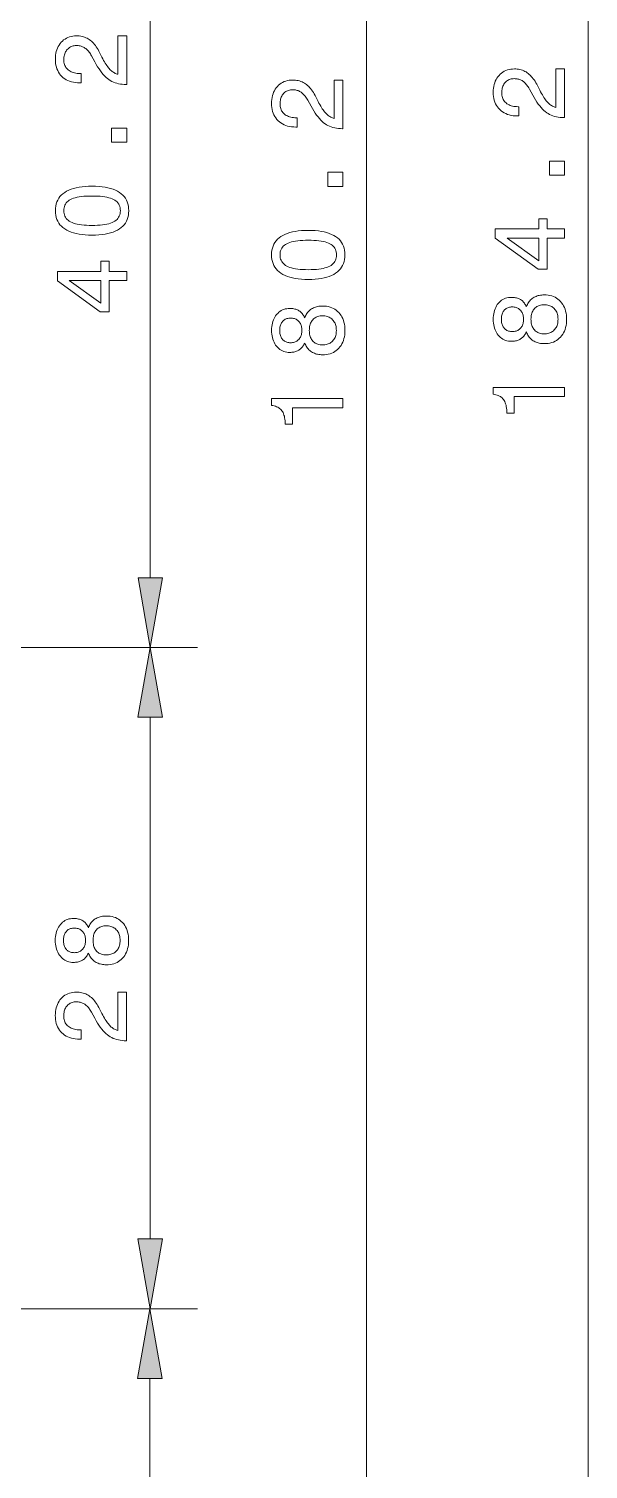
# Model space of a CAD drawing. Extents: x 0 to 297, y 0 to 547.
# Drawn here: x 196.5 to 220.2, y 185.9 to 246.9 of the extents above; entities that cross this region are included whole.
import ezdxf

# ---------------------------------------------------------------- set-up
doc = ezdxf.new("R2010")
doc.units = 0

msp = doc.modelspace()

# ---------------------------------------------------------------- linework, layer by layer
at = {"color": 7, "lineweight": 13}
for p, q in [((210.828, 152.612), (210.828, 326.904)), ((220.21, 148.612), (220.21, 326.904)), ((201.678, 223.612), (201.678, 257.904)), ((163.6, 220.658), (203.678, 220.658)), ((163.6, 220.658), (203.674, 220.658)), ((201.674, 195.612), (201.674, 217.704)), ((165, 192.658), (203.661, 192.658)), ((165, 192.658), (203.674, 192.658)), ((201.661, 160.612), (201.661, 189.704))]:
    msp.add_line(p, q, dxfattribs=at)
for points in [[(200.678, 244.5), (200.665, 244.5), (200.577, 244.502), (200.493, 244.509), (200.411, 244.519), (200.332, 244.533), (200.257, 244.552), (200.184, 244.575), (200.114, 244.602), (200.047, 244.633), (199.983, 244.668), (199.922, 244.707), (199.862, 244.752), (199.803, 244.803), (199.743, 244.861), (199.684, 244.926), (199.625, 244.997), (199.566, 245.075), (199.507, 245.159), (199.448, 245.251), (199.389, 245.349), (199.33, 245.453), (199.191, 245.708), (199.166, 245.753), (199.14, 245.795), (199.114, 245.835), (199.087, 245.872), (199.059, 245.907), (199.031, 245.939), (199.002, 245.969), (198.973, 245.996), (198.943, 246.021), (198.912, 246.044), (198.88, 246.064), (198.848, 246.081), (198.814, 246.097), (198.779, 246.111), (198.744, 246.123), (198.707, 246.132), (198.669, 246.139), (198.63, 246.145), (198.589, 246.148), (198.548, 246.149), (198.502, 246.147), (198.457, 246.142), (198.414, 246.134), (198.372, 246.123), (198.333, 246.108), (198.295, 246.09), (198.26, 246.069), (198.226, 246.044), (198.194, 246.017), (198.164, 245.986), (198.136, 245.952), (198.111, 245.916), (198.089, 245.878), (198.07, 245.837), (198.054, 245.795), (198.04, 245.75), (198.03, 245.703), (198.023, 245.653), (198.018, 245.602), (198.017, 245.548), (198.019, 245.495), (198.024, 245.444), (198.034, 245.395), (198.047, 245.349), (198.063, 245.305), (198.084, 245.263), (198.108, 245.224), (198.136, 245.187), (198.167, 245.152), (198.203, 245.119), (198.241, 245.089), (198.282, 245.063), (198.326, 245.039), (198.373, 245.019), (198.423, 245.001), (198.475, 244.987), (198.53, 244.976), (198.588, 244.968), (198.649, 244.964), (198.713, 244.962), (198.749, 244.962), (198.749, 244.57), (198.687, 244.57), (198.595, 244.573), (198.506, 244.581), (198.421, 244.594), (198.339, 244.613), (198.262, 244.637), (198.189, 244.667), (198.12, 244.702), (198.055, 244.743), (197.993, 244.788), (197.936, 244.84), (197.883, 244.896), (197.836, 244.955), (197.794, 245.019), (197.758, 245.086), (197.728, 245.158), (197.703, 245.233), (197.684, 245.312), (197.67, 245.394), (197.661, 245.481), (197.659, 245.571), (197.661, 245.658), (197.668, 245.742), (197.681, 245.822), (197.698, 245.898), (197.72, 245.972), (197.747, 246.041), (197.779, 246.108), (197.816, 246.171), (197.858, 246.231), (197.905, 246.287), (197.956, 246.339), (198.01, 246.385), (198.067, 246.426), (198.127, 246.462), (198.19, 246.492), (198.257, 246.516), (198.326, 246.535), (198.398, 246.549), (198.474, 246.557), (198.552, 246.56), (198.614, 246.558), (198.673, 246.554), (198.732, 246.546), (198.788, 246.534), (198.843, 246.52), (198.897, 246.502), (198.949, 246.482), (198.999, 246.458), (199.048, 246.43), (199.095, 246.4), (199.141, 246.366), (199.186, 246.329), (199.23, 246.289), (199.272, 246.245), (199.313, 246.197), (199.353, 246.147), (199.391, 246.093), (199.428, 246.036), (199.464, 245.975), (199.499, 245.911), (199.628, 245.658), (199.665, 245.588), (199.701, 245.522), (199.737, 245.46), (199.772, 245.402), (199.806, 245.348), (199.84, 245.298), (199.873, 245.253), (199.905, 245.211), (199.936, 245.174), (199.967, 245.14), (199.998, 245.11), (200.029, 245.082), (200.061, 245.056), (200.094, 245.032), (200.128, 245.01), (200.162, 244.99), (200.197, 244.972), (200.233, 244.957), (200.269, 244.944), (200.307, 244.933), (200.307, 246.56), (200.678, 246.56)], [(209.828, 242.629), (209.815, 242.629), (209.728, 242.631), (209.643, 242.637), (209.562, 242.647), (209.483, 242.662), (209.407, 242.68), (209.334, 242.703), (209.264, 242.73), (209.198, 242.761), (209.133, 242.796), (209.072, 242.835), (209.013, 242.88), (208.953, 242.931), (208.894, 242.989), (208.835, 243.054), (208.775, 243.125), (208.716, 243.203), (208.657, 243.288), (208.598, 243.379), (208.54, 243.477), (208.481, 243.582), (208.342, 243.837), (208.317, 243.881), (208.291, 243.924), (208.264, 243.963), (208.237, 244.001), (208.21, 244.035), (208.182, 244.068), (208.153, 244.097), (208.123, 244.125), (208.093, 244.15), (208.062, 244.172), (208.031, 244.192), (207.998, 244.21), (207.965, 244.226), (207.93, 244.239), (207.894, 244.251), (207.857, 244.26), (207.819, 244.268), (207.78, 244.273), (207.74, 244.276), (207.699, 244.277), (207.652, 244.276), (207.607, 244.271), (207.564, 244.263), (207.523, 244.251), (207.484, 244.236), (207.446, 244.218), (207.41, 244.197), (207.376, 244.173), (207.344, 244.145), (207.314, 244.114), (207.286, 244.08), (207.261, 244.044), (207.239, 244.006), (207.22, 243.965), (207.204, 243.923), (207.191, 243.878), (207.181, 243.831), (207.173, 243.782), (207.169, 243.73), (207.168, 243.676), (207.169, 243.623), (207.175, 243.572), (207.184, 243.524), (207.197, 243.477), (207.214, 243.433), (207.234, 243.391), (207.258, 243.352), (207.286, 243.315), (207.318, 243.28), (207.353, 243.247), (207.392, 243.218), (207.433, 243.191), (207.477, 243.167), (207.524, 243.147), (207.573, 243.13), (207.626, 243.115), (207.681, 243.104), (207.739, 243.097), (207.8, 243.092), (207.863, 243.09), (207.899, 243.09), (207.899, 242.698), (207.838, 242.698), (207.745, 242.701), (207.656, 242.709), (207.571, 242.722), (207.49, 242.741), (207.413, 242.766), (207.34, 242.795), (207.27, 242.83), (207.205, 242.871), (207.144, 242.917), (207.086, 242.968), (207.034, 243.024), (206.987, 243.084), (206.945, 243.147), (206.909, 243.215), (206.878, 243.286), (206.854, 243.361), (206.834, 243.44), (206.82, 243.523), (206.812, 243.609), (206.809, 243.7), (206.812, 243.786), (206.819, 243.87), (206.831, 243.95), (206.849, 244.027), (206.871, 244.1), (206.898, 244.17), (206.93, 244.236), (206.967, 244.299), (207.009, 244.359), (207.056, 244.415), (207.107, 244.467), (207.161, 244.514), (207.218, 244.555), (207.278, 244.59), (207.341, 244.62), (207.407, 244.645), (207.477, 244.664), (207.549, 244.677), (207.624, 244.686), (207.703, 244.688), (207.764, 244.687), (207.824, 244.682), (207.882, 244.674), (207.939, 244.663), (207.994, 244.648), (208.047, 244.631), (208.099, 244.61), (208.15, 244.586), (208.199, 244.559), (208.246, 244.528), (208.292, 244.494), (208.337, 244.457), (208.38, 244.417), (208.422, 244.373), (208.463, 244.326), (208.503, 244.275), (208.542, 244.221), (208.579, 244.164), (208.615, 244.103), (208.65, 244.039), (208.778, 243.786), (208.815, 243.716), (208.852, 243.65), (208.888, 243.588), (208.923, 243.53), (208.957, 243.476), (208.99, 243.427), (209.023, 243.381), (209.056, 243.339), (209.087, 243.302), (209.118, 243.268), (209.148, 243.238), (209.18, 243.21), (209.212, 243.184), (209.245, 243.16), (209.278, 243.138), (209.313, 243.118), (209.348, 243.101), (209.383, 243.085), (209.42, 243.072), (209.457, 243.061), (209.457, 244.688), (209.828, 244.688)], [(219.21, 243.099), (219.197, 243.099), (219.11, 243.101), (219.025, 243.107), (218.944, 243.117), (218.865, 243.132), (218.789, 243.15), (218.716, 243.173), (218.646, 243.2), (218.579, 243.231), (218.515, 243.266), (218.454, 243.305), (218.395, 243.35), (218.335, 243.401), (218.276, 243.459), (218.217, 243.524), (218.157, 243.595), (218.098, 243.673), (218.039, 243.758), (217.98, 243.849), (217.922, 243.947), (217.863, 244.052), (217.724, 244.307), (217.699, 244.352), (217.673, 244.394), (217.646, 244.433), (217.619, 244.471), (217.592, 244.505), (217.564, 244.538), (217.535, 244.568), (217.505, 244.595), (217.475, 244.62), (217.444, 244.642), (217.413, 244.662), (217.38, 244.68), (217.347, 244.696), (217.312, 244.709), (217.276, 244.721), (217.239, 244.731), (217.201, 244.738), (217.162, 244.743), (217.122, 244.746), (217.081, 244.747), (217.034, 244.746), (216.989, 244.741), (216.946, 244.733), (216.905, 244.721), (216.866, 244.707), (216.828, 244.689), (216.792, 244.667), (216.758, 244.643), (216.726, 244.615), (216.696, 244.584), (216.668, 244.55), (216.643, 244.514), (216.621, 244.476), (216.602, 244.436), (216.586, 244.393), (216.573, 244.348), (216.563, 244.301), (216.555, 244.252), (216.551, 244.2), (216.55, 244.147), (216.551, 244.093), (216.557, 244.042), (216.566, 243.994), (216.579, 243.947), (216.596, 243.903), (216.616, 243.862), (216.64, 243.822), (216.668, 243.785), (216.7, 243.75), (216.735, 243.718), (216.774, 243.688), (216.815, 243.661), (216.859, 243.637), (216.906, 243.617), (216.955, 243.6), (217.008, 243.586), (217.063, 243.575), (217.121, 243.567), (217.182, 243.562), (217.245, 243.56), (217.281, 243.56), (217.281, 243.168), (217.22, 243.168), (217.127, 243.171), (217.038, 243.179), (216.953, 243.193), (216.872, 243.212), (216.795, 243.236), (216.722, 243.266), (216.652, 243.301), (216.587, 243.341), (216.526, 243.387), (216.468, 243.438), (216.416, 243.494), (216.369, 243.554), (216.327, 243.617), (216.291, 243.685), (216.26, 243.756), (216.236, 243.831), (216.216, 243.91), (216.202, 243.993), (216.194, 244.079), (216.191, 244.17), (216.194, 244.257), (216.201, 244.34), (216.213, 244.42), (216.231, 244.497), (216.253, 244.57), (216.28, 244.64), (216.312, 244.706), (216.349, 244.77), (216.391, 244.829), (216.438, 244.885), (216.489, 244.937), (216.543, 244.984), (216.6, 245.025), (216.66, 245.06), (216.723, 245.09), (216.789, 245.115), (216.859, 245.134), (216.931, 245.148), (217.006, 245.156), (217.085, 245.159), (217.146, 245.157), (217.206, 245.152), (217.264, 245.144), (217.321, 245.133), (217.376, 245.118), (217.429, 245.101), (217.481, 245.08), (217.532, 245.056), (217.581, 245.029), (217.628, 244.998), (217.674, 244.965), (217.719, 244.927), (217.762, 244.887), (217.804, 244.843), (217.845, 244.796), (217.885, 244.745), (217.924, 244.691), (217.961, 244.634), (217.997, 244.573), (218.032, 244.509), (218.16, 244.256), (218.197, 244.186), (218.234, 244.12), (218.27, 244.058), (218.305, 244), (218.339, 243.947), (218.372, 243.897), (218.405, 243.851), (218.438, 243.81), (218.469, 243.772), (218.5, 243.739), (218.53, 243.708), (218.562, 243.68), (218.594, 243.654), (218.627, 243.63), (218.66, 243.608), (218.695, 243.588), (218.73, 243.571), (218.765, 243.555), (218.802, 243.542), (218.839, 243.531), (218.839, 245.159), (219.21, 245.159)], [(200.678, 242.057), (200.035, 242.057), (200.035, 242.654), (200.678, 242.654)], [(219.21, 240.655), (218.567, 240.655), (218.567, 241.252), (219.21, 241.252)], [(209.828, 240.185), (209.185, 240.185), (209.185, 240.782), (209.828, 240.782)], [(199.214, 238.117), (199.066, 238.119), (198.925, 238.127), (198.791, 238.141), (198.664, 238.159), (198.544, 238.183), (198.432, 238.212), (198.327, 238.247), (198.229, 238.287), (198.139, 238.332), (198.056, 238.382), (197.98, 238.438), (197.913, 238.498), (197.853, 238.563), (197.802, 238.634), (197.758, 238.709), (197.722, 238.788), (197.694, 238.873), (197.674, 238.962), (197.663, 239.057), (197.659, 239.156), (197.663, 239.256), (197.674, 239.351), (197.694, 239.441), (197.722, 239.526), (197.757, 239.606), (197.801, 239.681), (197.852, 239.751), (197.911, 239.816), (197.978, 239.876), (198.053, 239.931), (198.135, 239.981), (198.225, 240.025), (198.323, 240.065), (198.428, 240.099), (198.54, 240.128), (198.66, 240.151), (198.788, 240.17), (198.922, 240.183), (199.065, 240.191), (199.214, 240.193), (199.364, 240.191), (199.506, 240.183), (199.64, 240.17), (199.767, 240.151), (199.886, 240.128), (199.998, 240.099), (200.103, 240.065), (200.2, 240.025), (200.29, 239.981), (200.372, 239.931), (200.446, 239.876), (200.513, 239.816), (200.572, 239.751), (200.623, 239.681), (200.666, 239.606), (200.701, 239.526), (200.729, 239.441), (200.748, 239.351), (200.76, 239.256), (200.764, 239.156), (200.76, 239.057), (200.748, 238.962), (200.729, 238.873), (200.701, 238.788), (200.665, 238.709), (200.622, 238.634), (200.571, 238.563), (200.512, 238.498), (200.445, 238.438), (200.37, 238.382), (200.287, 238.332), (200.197, 238.287), (200.1, 238.247), (199.996, 238.212), (199.884, 238.183), (199.765, 238.159), (199.638, 238.141), (199.504, 238.127), (199.363, 238.119)], [(199.214, 238.53), (199.335, 238.531), (199.449, 238.536), (199.556, 238.543), (199.657, 238.554), (199.751, 238.568), (199.839, 238.584), (199.919, 238.604), (199.994, 238.627), (200.061, 238.653), (200.122, 238.682), (200.177, 238.714), (200.226, 238.749), (200.269, 238.788), (200.306, 238.83), (200.338, 238.876), (200.364, 238.925), (200.384, 238.978), (200.398, 239.034), (200.407, 239.093), (200.41, 239.156), (200.407, 239.219), (200.398, 239.279), (200.384, 239.335), (200.364, 239.388), (200.339, 239.437), (200.307, 239.482), (200.27, 239.524), (200.228, 239.563), (200.179, 239.598), (200.125, 239.629), (200.065, 239.658), (199.998, 239.683), (199.924, 239.705), (199.843, 239.724), (199.755, 239.741), (199.661, 239.754), (199.559, 239.765), (199.451, 239.772), (199.336, 239.776), (199.214, 239.778), (199.092, 239.776), (198.977, 239.772), (198.868, 239.765), (198.767, 239.754), (198.672, 239.741), (198.584, 239.724), (198.503, 239.705), (198.429, 239.683), (198.362, 239.658), (198.302, 239.629), (198.248, 239.598), (198.199, 239.563), (198.156, 239.524), (198.119, 239.482), (198.088, 239.437), (198.063, 239.388), (198.043, 239.335), (198.028, 239.279), (198.02, 239.219), (198.017, 239.156), (198.02, 239.093), (198.029, 239.034), (198.043, 238.978), (198.063, 238.925), (198.089, 238.876), (198.121, 238.83), (198.158, 238.788), (198.201, 238.749), (198.25, 238.714), (198.305, 238.682), (198.366, 238.653), (198.433, 238.627), (198.508, 238.604), (198.588, 238.584), (198.676, 238.568), (198.77, 238.554), (198.871, 238.543), (198.979, 238.536), (199.093, 238.531)], [(219.21, 237.993), (218.468, 237.993), (218.468, 236.675), (218.089, 236.675), (216.278, 237.988), (216.278, 238.381), (218.122, 238.381), (218.122, 238.809), (218.468, 238.809), (218.468, 238.381), (219.21, 238.381)], [(208.365, 236.245), (208.216, 236.248), (208.075, 236.256), (207.941, 236.269), (207.814, 236.287), (207.695, 236.311), (207.583, 236.341), (207.478, 236.375), (207.38, 236.415), (207.29, 236.46), (207.207, 236.511), (207.131, 236.566), (207.063, 236.627), (207.004, 236.692), (206.952, 236.762), (206.909, 236.837), (206.873, 236.917), (206.845, 237.001), (206.825, 237.091), (206.813, 237.185), (206.809, 237.284), (206.813, 237.384), (206.825, 237.479), (206.845, 237.569), (206.872, 237.654), (206.908, 237.734), (206.951, 237.809), (207.002, 237.879), (207.061, 237.944), (207.128, 238.004), (207.203, 238.059), (207.286, 238.109), (207.376, 238.154), (207.474, 238.193), (207.578, 238.227), (207.691, 238.256), (207.811, 238.28), (207.938, 238.298), (208.073, 238.311), (208.215, 238.319), (208.365, 238.322), (208.514, 238.319), (208.656, 238.311), (208.791, 238.298), (208.918, 238.28), (209.037, 238.256), (209.149, 238.227), (209.254, 238.193), (209.351, 238.154), (209.44, 238.109), (209.522, 238.059), (209.597, 238.004), (209.664, 237.944), (209.722, 237.879), (209.773, 237.809), (209.817, 237.734), (209.852, 237.654), (209.879, 237.569), (209.899, 237.479), (209.911, 237.384), (209.915, 237.284), (209.911, 237.185), (209.899, 237.091), (209.879, 237.001), (209.851, 236.917), (209.816, 236.837), (209.773, 236.762), (209.721, 236.692), (209.662, 236.627), (209.595, 236.566), (209.52, 236.511), (209.438, 236.46), (209.348, 236.415), (209.251, 236.375), (209.146, 236.341), (209.034, 236.311), (208.915, 236.287), (208.789, 236.269), (208.655, 236.256), (208.514, 236.248)], [(208.365, 236.658), (208.486, 236.66), (208.6, 236.664), (208.707, 236.672), (208.808, 236.682), (208.902, 236.696), (208.989, 236.713), (209.07, 236.733), (209.144, 236.755), (209.212, 236.781), (209.273, 236.81), (209.327, 236.842), (209.376, 236.877), (209.419, 236.916), (209.457, 236.959), (209.488, 237.004), (209.514, 237.054), (209.534, 237.106), (209.549, 237.162), (209.557, 237.221), (209.56, 237.284), (209.558, 237.347), (209.549, 237.407), (209.535, 237.463), (209.515, 237.516), (209.489, 237.565), (209.458, 237.611), (209.421, 237.653), (209.378, 237.691), (209.33, 237.726), (209.276, 237.758), (209.215, 237.786), (209.148, 237.811), (209.074, 237.833), (208.993, 237.853), (208.906, 237.869), (208.811, 237.882), (208.71, 237.893), (208.602, 237.9), (208.487, 237.905), (208.365, 237.906), (208.243, 237.905), (208.127, 237.9), (208.019, 237.893), (207.917, 237.882), (207.823, 237.869), (207.735, 237.853), (207.654, 237.833), (207.58, 237.811), (207.513, 237.786), (207.452, 237.758), (207.398, 237.726), (207.35, 237.691), (207.307, 237.653), (207.27, 237.611), (207.239, 237.565), (207.213, 237.516), (207.193, 237.463), (207.179, 237.407), (207.17, 237.347), (207.168, 237.284), (207.17, 237.221), (207.179, 237.162), (207.193, 237.106), (207.214, 237.054), (207.239, 237.004), (207.271, 236.959), (207.309, 236.916), (207.352, 236.877), (207.401, 236.842), (207.455, 236.81), (207.516, 236.781), (207.584, 236.755), (207.658, 236.733), (207.739, 236.713), (207.827, 236.696), (207.921, 236.682), (208.022, 236.672), (208.13, 236.664), (208.244, 236.66)], [(218.122, 237.038), (218.122, 237.993), (216.779, 237.993)], [(200.678, 236.196), (199.935, 236.196), (199.935, 234.878), (199.556, 234.878), (197.745, 236.192), (197.745, 236.584), (199.59, 236.584), (199.59, 237.012), (199.935, 237.012), (199.935, 236.584), (200.678, 236.584)], [(199.59, 235.241), (199.59, 236.196), (198.247, 236.196)], [(217.595, 234.021), (217.576, 233.982), (217.556, 233.945), (217.535, 233.911), (217.512, 233.878), (217.488, 233.847), (217.463, 233.819), (217.436, 233.792), (217.408, 233.767), (217.379, 233.744), (217.349, 233.724), (217.317, 233.705), (217.283, 233.688), (217.249, 233.673), (217.212, 233.66), (217.175, 233.649), (217.136, 233.64), (217.095, 233.633), (217.053, 233.628), (217.01, 233.625), (216.965, 233.624), (216.897, 233.627), (216.833, 233.635), (216.77, 233.648), (216.711, 233.666), (216.653, 233.689), (216.599, 233.717), (216.547, 233.751), (216.497, 233.79), (216.45, 233.834), (216.406, 233.883), (216.365, 233.936), (216.329, 233.992), (216.297, 234.052), (216.269, 234.114), (216.245, 234.18), (216.226, 234.249), (216.21, 234.321), (216.2, 234.396), (216.193, 234.475), (216.191, 234.556), (216.193, 234.638), (216.2, 234.717), (216.21, 234.792), (216.226, 234.864), (216.245, 234.933), (216.269, 234.999), (216.297, 235.062), (216.329, 235.121), (216.365, 235.177), (216.406, 235.23), (216.45, 235.279), (216.497, 235.322), (216.547, 235.36), (216.599, 235.394), (216.653, 235.422), (216.711, 235.445), (216.77, 235.463), (216.833, 235.476), (216.897, 235.483), (216.965, 235.486), (217.01, 235.485), (217.054, 235.482), (217.096, 235.477), (217.137, 235.47), (217.176, 235.462), (217.214, 235.451), (217.25, 235.438), (217.285, 235.424), (217.319, 235.407), (217.351, 235.389), (217.381, 235.369), (217.41, 235.346), (217.438, 235.322), (217.465, 235.295), (217.49, 235.266), (217.514, 235.235), (217.536, 235.203), (217.557, 235.168), (217.577, 235.131), (217.595, 235.092), (217.615, 235.14), (217.636, 235.186), (217.66, 235.229), (217.685, 235.27), (217.713, 235.308), (217.742, 235.344), (217.774, 235.378), (217.807, 235.409), (217.842, 235.438), (217.88, 235.464), (217.919, 235.488), (217.96, 235.509), (218.003, 235.528), (218.047, 235.544), (218.093, 235.558), (218.141, 235.569), (218.191, 235.578), (218.242, 235.584), (218.295, 235.588), (218.35, 235.589), (218.435, 235.587), (218.516, 235.578), (218.594, 235.564), (218.668, 235.545), (218.738, 235.519), (218.806, 235.489), (218.869, 235.452), (218.929, 235.411), (218.986, 235.363), (219.039, 235.31), (219.088, 235.252), (219.132, 235.19), (219.171, 235.125), (219.204, 235.055), (219.232, 234.982), (219.255, 234.905), (219.273, 234.823), (219.286, 234.738), (219.294, 234.649), (219.297, 234.556), (219.294, 234.463), (219.286, 234.374), (219.273, 234.289), (219.255, 234.208), (219.232, 234.131), (219.204, 234.058), (219.171, 233.988), (219.132, 233.923), (219.088, 233.861), (219.039, 233.804), (218.986, 233.751), (218.929, 233.703), (218.869, 233.662), (218.806, 233.626), (218.738, 233.595), (218.668, 233.57), (218.594, 233.55), (218.516, 233.536), (218.435, 233.528), (218.35, 233.525), (218.295, 233.527), (218.242, 233.53), (218.191, 233.537), (218.141, 233.545), (218.093, 233.557), (218.047, 233.57), (218.003, 233.587), (217.96, 233.606), (217.919, 233.627), (217.88, 233.651), (217.842, 233.677), (217.807, 233.706), (217.774, 233.737), (217.742, 233.77), (217.713, 233.806), (217.685, 233.844), (217.66, 233.885), (217.636, 233.928), (217.615, 233.973)], [(208.213, 233.551), (208.194, 233.512), (208.174, 233.475), (208.153, 233.441), (208.13, 233.408), (208.106, 233.377), (208.081, 233.348), (208.054, 233.322), (208.026, 233.297), (207.997, 233.274), (207.967, 233.253), (207.935, 233.235), (207.901, 233.218), (207.867, 233.203), (207.83, 233.19), (207.793, 233.179), (207.754, 233.17), (207.713, 233.163), (207.671, 233.158), (207.628, 233.155), (207.583, 233.154), (207.515, 233.157), (207.451, 233.165), (207.388, 233.178), (207.329, 233.196), (207.271, 233.219), (207.217, 233.247), (207.165, 233.281), (207.115, 233.32), (207.068, 233.363), (207.024, 233.413), (206.983, 233.466), (206.947, 233.522), (206.915, 233.582), (206.887, 233.644), (206.863, 233.71), (206.844, 233.779), (206.829, 233.851), (206.818, 233.926), (206.811, 234.005), (206.809, 234.086), (206.811, 234.168), (206.818, 234.247), (206.829, 234.322), (206.844, 234.394), (206.863, 234.463), (206.887, 234.529), (206.915, 234.591), (206.947, 234.651), (206.983, 234.707), (207.024, 234.76), (207.068, 234.808), (207.115, 234.852), (207.165, 234.89), (207.217, 234.924), (207.271, 234.952), (207.329, 234.975), (207.388, 234.993), (207.451, 235.006), (207.515, 235.013), (207.583, 235.016), (207.628, 235.015), (207.672, 235.012), (207.714, 235.007), (207.755, 235), (207.794, 234.992), (207.832, 234.981), (207.868, 234.968), (207.903, 234.954), (207.937, 234.937), (207.969, 234.919), (207.999, 234.898), (208.028, 234.876), (208.056, 234.851), (208.083, 234.825), (208.108, 234.796), (208.132, 234.765), (208.154, 234.732), (208.175, 234.698), (208.195, 234.661), (208.213, 234.622), (208.233, 234.67), (208.254, 234.715), (208.278, 234.759), (208.303, 234.8), (208.331, 234.838), (208.36, 234.874), (208.392, 234.908), (208.425, 234.939), (208.46, 234.967), (208.498, 234.994), (208.537, 235.018), (208.578, 235.039), (208.621, 235.058), (208.665, 235.074), (208.711, 235.088), (208.759, 235.099), (208.809, 235.108), (208.86, 235.114), (208.913, 235.118), (208.968, 235.119), (209.053, 235.116), (209.134, 235.108), (209.212, 235.094), (209.286, 235.074), (209.356, 235.049), (209.424, 235.019), (209.487, 234.982), (209.547, 234.94), (209.604, 234.893), (209.657, 234.84), (209.706, 234.782), (209.75, 234.72), (209.789, 234.655), (209.822, 234.585), (209.85, 234.512), (209.873, 234.434), (209.891, 234.353), (209.904, 234.268), (209.912, 234.179), (209.915, 234.086), (209.912, 233.993), (209.904, 233.904), (209.891, 233.819), (209.873, 233.738), (209.85, 233.661), (209.822, 233.587), (209.789, 233.518), (209.75, 233.453), (209.706, 233.391), (209.657, 233.333), (209.604, 233.281), (209.547, 233.233), (209.487, 233.192), (209.424, 233.155), (209.356, 233.125), (209.286, 233.1), (209.212, 233.08), (209.134, 233.066), (209.053, 233.058), (208.968, 233.055), (208.913, 233.056), (208.86, 233.06), (208.809, 233.066), (208.759, 233.075), (208.711, 233.087), (208.665, 233.1), (208.621, 233.117), (208.578, 233.135), (208.537, 233.157), (208.498, 233.181), (208.46, 233.207), (208.425, 233.236), (208.392, 233.267), (208.36, 233.3), (208.331, 233.336), (208.303, 233.374), (208.278, 233.415), (208.254, 233.458), (208.233, 233.503)], [(216.999, 234.036), (217.041, 234.037), (217.081, 234.041), (217.12, 234.048), (217.157, 234.058), (217.193, 234.071), (217.226, 234.087), (217.258, 234.105), (217.289, 234.127), (217.317, 234.151), (217.344, 234.178), (217.369, 234.207), (217.391, 234.239), (217.411, 234.272), (217.428, 234.307), (217.442, 234.344), (217.454, 234.382), (217.463, 234.423), (217.47, 234.466), (217.474, 234.51), (217.475, 234.556), (217.474, 234.603), (217.47, 234.648), (217.463, 234.691), (217.454, 234.732), (217.442, 234.771), (217.428, 234.808), (217.411, 234.843), (217.391, 234.876), (217.369, 234.907), (217.344, 234.937), (217.317, 234.964), (217.289, 234.988), (217.258, 235.009), (217.226, 235.028), (217.193, 235.044), (217.157, 235.056), (217.12, 235.066), (217.081, 235.073), (217.041, 235.078), (216.999, 235.079), (216.956, 235.078), (216.916, 235.074), (216.878, 235.067), (216.841, 235.057), (216.806, 235.044), (216.774, 235.029), (216.742, 235.011), (216.713, 234.99), (216.686, 234.966), (216.66, 234.94), (216.637, 234.911), (216.616, 234.88), (216.597, 234.847), (216.581, 234.812), (216.568, 234.774), (216.557, 234.735), (216.548, 234.694), (216.542, 234.65), (216.538, 234.604), (216.537, 234.556), (216.538, 234.509), (216.542, 234.463), (216.548, 234.42), (216.557, 234.379), (216.568, 234.34), (216.581, 234.303), (216.597, 234.267), (216.616, 234.234), (216.637, 234.204), (216.66, 234.175), (216.686, 234.148), (216.713, 234.125), (216.742, 234.104), (216.774, 234.086), (216.806, 234.07), (216.841, 234.058), (216.878, 234.048), (216.916, 234.041), (216.956, 234.037)], [(218.342, 233.941), (218.395, 233.942), (218.447, 233.947), (218.496, 233.956), (218.542, 233.967), (218.587, 233.982), (218.629, 234), (218.669, 234.022), (218.707, 234.047), (218.742, 234.075), (218.775, 234.106), (218.805, 234.14), (218.832, 234.177), (218.856, 234.216), (218.877, 234.258), (218.894, 234.301), (218.908, 234.348), (218.92, 234.396), (218.928, 234.447), (218.932, 234.501), (218.934, 234.556), (218.932, 234.612), (218.928, 234.666), (218.92, 234.717), (218.908, 234.766), (218.894, 234.813), (218.877, 234.857), (218.856, 234.898), (218.832, 234.937), (218.805, 234.974), (218.775, 235.008), (218.742, 235.04), (218.707, 235.068), (218.669, 235.093), (218.629, 235.114), (218.587, 235.133), (218.542, 235.147), (218.496, 235.159), (218.447, 235.167), (218.395, 235.172), (218.342, 235.174), (218.292, 235.172), (218.244, 235.167), (218.198, 235.159), (218.154, 235.148), (218.113, 235.133), (218.074, 235.115), (218.037, 235.093), (218.002, 235.069), (217.969, 235.041), (217.938, 235.01), (217.91, 234.975), (217.884, 234.939), (217.862, 234.9), (217.843, 234.858), (217.826, 234.814), (217.813, 234.767), (217.803, 234.718), (217.795, 234.667), (217.791, 234.613), (217.789, 234.556), (217.791, 234.5), (217.795, 234.446), (217.803, 234.395), (217.813, 234.346), (217.826, 234.3), (217.843, 234.256), (217.862, 234.215), (217.884, 234.176), (217.91, 234.139), (217.938, 234.105), (217.969, 234.074), (218.002, 234.046), (218.037, 234.021), (218.074, 234), (218.113, 233.982), (218.154, 233.967), (218.198, 233.955), (218.244, 233.947), (218.292, 233.942)], [(207.617, 233.565), (207.659, 233.567), (207.699, 233.571), (207.738, 233.578), (207.775, 233.588), (207.811, 233.601), (207.844, 233.617), (207.876, 233.635), (207.907, 233.656), (207.935, 233.681), (207.962, 233.708), (207.987, 233.737), (208.009, 233.768), (208.029, 233.802), (208.046, 233.837), (208.06, 233.873), (208.072, 233.912), (208.081, 233.953), (208.088, 233.995), (208.092, 234.04), (208.093, 234.086), (208.092, 234.133), (208.088, 234.178), (208.081, 234.22), (208.072, 234.261), (208.06, 234.3), (208.046, 234.337), (208.029, 234.373), (208.009, 234.406), (207.987, 234.437), (207.962, 234.467), (207.935, 234.494), (207.907, 234.518), (207.876, 234.539), (207.844, 234.558), (207.811, 234.573), (207.775, 234.586), (207.738, 234.596), (207.699, 234.603), (207.659, 234.608), (207.617, 234.609), (207.575, 234.608), (207.534, 234.603), (207.496, 234.596), (207.459, 234.587), (207.424, 234.574), (207.392, 234.559), (207.36, 234.541), (207.331, 234.52), (207.304, 234.496), (207.278, 234.47), (207.255, 234.441), (207.234, 234.41), (207.215, 234.377), (207.199, 234.342), (207.186, 234.304), (207.175, 234.265), (207.166, 234.223), (207.16, 234.18), (207.156, 234.134), (207.155, 234.086), (207.156, 234.039), (207.16, 233.993), (207.166, 233.95), (207.175, 233.909), (207.186, 233.87), (207.199, 233.832), (207.215, 233.797), (207.234, 233.764), (207.255, 233.733), (207.278, 233.705), (207.304, 233.678), (207.331, 233.654), (207.36, 233.634), (207.392, 233.615), (207.424, 233.6), (207.459, 233.588), (207.496, 233.578), (207.534, 233.571), (207.575, 233.567)], [(208.96, 233.471), (209.013, 233.472), (209.065, 233.477), (209.114, 233.485), (209.16, 233.497), (209.205, 233.512), (209.247, 233.53), (209.287, 233.552), (209.325, 233.576), (209.36, 233.605), (209.393, 233.636), (209.423, 233.67), (209.45, 233.707), (209.474, 233.746), (209.495, 233.787), (209.512, 233.831), (209.526, 233.877), (209.538, 233.926), (209.546, 233.977), (209.55, 234.03), (209.552, 234.086), (209.55, 234.142), (209.546, 234.196), (209.538, 234.247), (209.526, 234.296), (209.512, 234.343), (209.495, 234.387), (209.474, 234.428), (209.45, 234.467), (209.423, 234.504), (209.393, 234.538), (209.36, 234.57), (209.325, 234.598), (209.287, 234.623), (209.247, 234.644), (209.205, 234.662), (209.16, 234.677), (209.114, 234.689), (209.065, 234.697), (209.013, 234.702), (208.96, 234.704), (208.91, 234.702), (208.862, 234.697), (208.816, 234.689), (208.772, 234.678), (208.731, 234.663), (208.692, 234.645), (208.655, 234.623), (208.62, 234.599), (208.587, 234.571), (208.556, 234.539), (208.528, 234.505), (208.502, 234.469), (208.48, 234.43), (208.461, 234.388), (208.444, 234.344), (208.431, 234.297), (208.421, 234.248), (208.413, 234.197), (208.409, 234.143), (208.407, 234.086), (208.409, 234.03), (208.413, 233.976), (208.421, 233.925), (208.431, 233.876), (208.444, 233.83), (208.461, 233.786), (208.48, 233.745), (208.502, 233.706), (208.528, 233.669), (208.556, 233.635), (208.587, 233.604), (208.62, 233.576), (208.655, 233.551), (208.692, 233.53), (208.731, 233.512), (208.772, 233.497), (208.816, 233.485), (208.862, 233.477), (208.91, 233.472)], [(209.828, 230.812), (207.695, 230.812), (207.695, 230.112), (207.389, 230.112), (207.386, 230.187), (207.381, 230.259), (207.373, 230.326), (207.363, 230.389), (207.35, 230.448), (207.335, 230.504), (207.317, 230.555), (207.296, 230.603), (207.273, 230.646), (207.247, 230.686), (207.218, 230.722), (207.186, 230.755), (207.15, 230.785), (207.111, 230.812), (207.069, 230.836), (207.024, 230.857), (206.975, 230.875), (206.923, 230.89), (206.868, 230.902), (206.809, 230.911), (206.809, 231.204), (209.828, 231.204)], [(219.21, 231.282), (217.077, 231.282), (217.077, 230.582), (216.771, 230.582), (216.768, 230.657), (216.763, 230.729), (216.755, 230.796), (216.745, 230.859), (216.732, 230.919), (216.717, 230.974), (216.699, 231.025), (216.678, 231.073), (216.654, 231.116), (216.629, 231.156), (216.6, 231.192), (216.568, 231.225), (216.532, 231.255), (216.493, 231.282), (216.451, 231.306), (216.406, 231.327), (216.357, 231.345), (216.305, 231.36), (216.25, 231.372), (216.191, 231.381), (216.191, 231.674), (219.21, 231.674)], [(201.157, 223.612), (201.678, 220.658), (202.199, 223.612)], [(202.195, 217.704), (201.674, 220.658), (201.153, 217.704)], [(199.059, 207.72), (199.04, 207.681), (199.02, 207.645), (198.999, 207.61), (198.976, 207.577), (198.952, 207.547), (198.927, 207.518), (198.9, 207.491), (198.872, 207.466), (198.843, 207.443), (198.812, 207.423), (198.781, 207.404), (198.747, 207.387), (198.712, 207.372), (198.676, 207.359), (198.639, 207.348), (198.599, 207.339), (198.559, 207.332), (198.517, 207.328), (198.474, 207.325), (198.429, 207.324), (198.361, 207.326), (198.296, 207.334), (198.234, 207.347), (198.174, 207.365), (198.117, 207.388), (198.063, 207.417), (198.011, 207.45), (197.961, 207.489), (197.914, 207.533), (197.87, 207.582), (197.829, 207.635), (197.793, 207.691), (197.76, 207.751), (197.732, 207.814), (197.709, 207.879), (197.689, 207.948), (197.674, 208.02), (197.664, 208.096), (197.657, 208.174), (197.655, 208.255), (197.657, 208.337), (197.664, 208.416), (197.674, 208.491), (197.689, 208.564), (197.709, 208.633), (197.732, 208.698), (197.76, 208.761), (197.793, 208.82), (197.829, 208.876), (197.87, 208.929), (197.914, 208.978), (197.961, 209.021), (198.011, 209.06), (198.063, 209.093), (198.117, 209.121), (198.174, 209.144), (198.234, 209.162), (198.296, 209.175), (198.361, 209.183), (198.429, 209.185), (198.474, 209.184), (198.518, 209.181), (198.56, 209.176), (198.601, 209.17), (198.64, 209.161), (198.678, 209.15), (198.714, 209.138), (198.749, 209.123), (198.783, 209.107), (198.815, 209.088), (198.845, 209.068), (198.874, 209.045), (198.902, 209.021), (198.929, 208.994), (198.954, 208.965), (198.978, 208.935), (199, 208.902), (199.021, 208.867), (199.041, 208.83), (199.059, 208.791), (199.079, 208.839), (199.1, 208.885), (199.124, 208.928), (199.149, 208.969), (199.177, 209.007), (199.206, 209.043), (199.238, 209.077), (199.271, 209.108), (199.306, 209.137), (199.344, 209.163), (199.383, 209.187), (199.424, 209.208), (199.467, 209.227), (199.511, 209.243), (199.557, 209.257), (199.605, 209.268), (199.655, 209.277), (199.706, 209.283), (199.759, 209.287), (199.814, 209.288), (199.899, 209.286), (199.98, 209.277), (200.057, 209.263), (200.132, 209.244), (200.202, 209.219), (200.27, 209.188), (200.333, 209.152), (200.393, 209.11), (200.45, 209.062), (200.503, 209.009), (200.552, 208.951), (200.596, 208.89), (200.634, 208.824), (200.668, 208.754), (200.696, 208.681), (200.719, 208.604), (200.737, 208.522), (200.75, 208.437), (200.758, 208.348), (200.76, 208.255), (200.758, 208.163), (200.75, 208.074), (200.737, 207.988), (200.719, 207.907), (200.696, 207.83), (200.668, 207.757), (200.634, 207.687), (200.596, 207.622), (200.552, 207.56), (200.503, 207.503), (200.45, 207.45), (200.393, 207.403), (200.333, 207.361), (200.27, 207.325), (200.202, 207.294), (200.132, 207.269), (200.057, 207.25), (199.98, 207.236), (199.899, 207.227), (199.814, 207.224), (199.759, 207.226), (199.706, 207.23), (199.655, 207.236), (199.605, 207.245), (199.557, 207.256), (199.511, 207.27), (199.467, 207.286), (199.424, 207.305), (199.383, 207.326), (199.344, 207.35), (199.306, 207.376), (199.271, 207.405), (199.238, 207.436), (199.206, 207.469), (199.177, 207.505), (199.149, 207.543), (199.124, 207.584), (199.1, 207.627), (199.079, 207.672)], [(198.463, 207.735), (198.505, 207.736), (198.545, 207.74), (198.584, 207.747), (198.621, 207.757), (198.656, 207.77), (198.69, 207.786), (198.722, 207.804), (198.753, 207.826), (198.781, 207.85), (198.808, 207.877), (198.833, 207.906), (198.855, 207.938), (198.875, 207.971), (198.892, 208.006), (198.906, 208.043), (198.918, 208.082), (198.927, 208.122), (198.934, 208.165), (198.938, 208.209), (198.939, 208.255), (198.938, 208.302), (198.934, 208.347), (198.927, 208.39), (198.918, 208.431), (198.906, 208.47), (198.892, 208.507), (198.875, 208.542), (198.855, 208.575), (198.833, 208.607), (198.808, 208.636), (198.781, 208.663), (198.753, 208.687), (198.722, 208.709), (198.69, 208.727), (198.656, 208.743), (198.621, 208.755), (198.584, 208.765), (198.545, 208.773), (198.505, 208.777), (198.463, 208.778), (198.42, 208.777), (198.38, 208.773), (198.342, 208.766), (198.305, 208.756), (198.27, 208.743), (198.238, 208.728), (198.206, 208.71), (198.177, 208.689), (198.15, 208.666), (198.124, 208.639), (198.101, 208.61), (198.08, 208.579), (198.061, 208.546), (198.045, 208.511), (198.032, 208.474), (198.021, 208.434), (198.012, 208.393), (198.006, 208.349), (198.002, 208.303), (198.001, 208.255), (198.002, 208.208), (198.006, 208.163), (198.012, 208.119), (198.021, 208.078), (198.032, 208.039), (198.045, 208.002), (198.061, 207.967), (198.08, 207.934), (198.101, 207.903), (198.124, 207.874), (198.15, 207.847), (198.177, 207.824), (198.206, 207.803), (198.238, 207.785), (198.27, 207.769), (198.305, 207.757), (198.342, 207.747), (198.38, 207.74), (198.42, 207.736)], [(199.805, 207.64), (199.859, 207.641), (199.91, 207.646), (199.96, 207.655), (200.006, 207.666), (200.051, 207.681), (200.093, 207.699), (200.133, 207.721), (200.17, 207.746), (200.206, 207.774), (200.239, 207.805), (200.269, 207.84), (200.296, 207.876), (200.32, 207.915), (200.341, 207.957), (200.358, 208.001), (200.372, 208.047), (200.384, 208.095), (200.392, 208.146), (200.396, 208.2), (200.398, 208.255), (200.396, 208.312), (200.392, 208.365), (200.384, 208.417), (200.372, 208.465), (200.358, 208.512), (200.341, 208.556), (200.32, 208.597), (200.296, 208.637), (200.269, 208.673), (200.239, 208.708), (200.206, 208.739), (200.17, 208.767), (200.133, 208.792), (200.093, 208.814), (200.051, 208.832), (200.006, 208.847), (199.96, 208.858), (199.91, 208.867), (199.859, 208.871), (199.805, 208.873), (199.756, 208.871), (199.708, 208.867), (199.662, 208.858), (199.618, 208.847), (199.577, 208.832), (199.538, 208.814), (199.501, 208.793), (199.465, 208.768), (199.433, 208.74), (199.402, 208.709), (199.374, 208.675), (199.348, 208.638), (199.326, 208.599), (199.307, 208.557), (199.29, 208.513), (199.277, 208.467), (199.266, 208.418), (199.259, 208.366), (199.255, 208.312), (199.253, 208.255), (199.255, 208.199), (199.259, 208.146), (199.266, 208.094), (199.277, 208.046), (199.29, 207.999), (199.307, 207.955), (199.326, 207.914), (199.348, 207.875), (199.374, 207.838), (199.402, 207.804), (199.433, 207.773), (199.465, 207.745), (199.501, 207.72), (199.538, 207.699), (199.577, 207.681), (199.618, 207.666), (199.662, 207.655), (199.708, 207.646), (199.756, 207.641)], [(200.674, 204.005), (200.661, 204.005), (200.574, 204.007), (200.489, 204.014), (200.408, 204.024), (200.329, 204.038), (200.253, 204.057), (200.18, 204.08), (200.11, 204.106), (200.043, 204.137), (199.979, 204.173), (199.918, 204.212), (199.859, 204.257), (199.799, 204.308), (199.74, 204.366), (199.68, 204.43), (199.621, 204.502), (199.562, 204.58), (199.503, 204.664), (199.444, 204.756), (199.386, 204.854), (199.327, 204.958), (199.188, 205.213), (199.163, 205.258), (199.137, 205.3), (199.11, 205.34), (199.083, 205.377), (199.056, 205.412), (199.027, 205.444), (198.999, 205.474), (198.969, 205.501), (198.939, 205.526), (198.908, 205.548), (198.877, 205.568), (198.844, 205.586), (198.811, 205.602), (198.776, 205.616), (198.74, 205.628), (198.703, 205.637), (198.665, 205.644), (198.626, 205.65), (198.586, 205.653), (198.545, 205.654), (198.498, 205.652), (198.453, 205.647), (198.41, 205.639), (198.369, 205.628), (198.329, 205.613), (198.292, 205.595), (198.256, 205.574), (198.222, 205.549), (198.19, 205.522), (198.16, 205.49), (198.132, 205.457), (198.107, 205.421), (198.085, 205.382), (198.066, 205.342), (198.05, 205.299), (198.037, 205.255), (198.027, 205.208), (198.019, 205.158), (198.015, 205.107), (198.013, 205.053), (198.015, 205), (198.021, 204.949), (198.03, 204.9), (198.043, 204.854), (198.06, 204.81), (198.08, 204.768), (198.104, 204.729), (198.132, 204.691), (198.164, 204.657), (198.199, 204.624), (198.238, 204.594), (198.279, 204.567), (198.323, 204.544), (198.37, 204.523), (198.419, 204.506), (198.472, 204.492), (198.527, 204.481), (198.585, 204.473), (198.646, 204.469), (198.709, 204.467), (198.745, 204.467), (198.745, 204.075), (198.684, 204.075), (198.591, 204.078), (198.502, 204.086), (198.417, 204.099), (198.336, 204.118), (198.259, 204.142), (198.186, 204.172), (198.116, 204.207), (198.051, 204.248), (197.99, 204.293), (197.932, 204.345), (197.88, 204.401), (197.833, 204.46), (197.791, 204.524), (197.755, 204.591), (197.724, 204.662), (197.699, 204.738), (197.68, 204.816), (197.666, 204.899), (197.658, 204.986), (197.655, 205.076), (197.658, 205.163), (197.665, 205.247), (197.677, 205.327), (197.695, 205.403), (197.717, 205.477), (197.744, 205.546), (197.776, 205.613), (197.813, 205.676), (197.855, 205.736), (197.902, 205.792), (197.953, 205.844), (198.007, 205.89), (198.064, 205.931), (198.124, 205.967), (198.187, 205.997), (198.253, 206.021), (198.322, 206.04), (198.395, 206.054), (198.47, 206.062), (198.549, 206.065), (198.61, 206.063), (198.67, 206.059), (198.728, 206.051), (198.785, 206.039), (198.84, 206.025), (198.893, 206.007), (198.945, 205.986), (198.996, 205.962), (199.044, 205.935), (199.092, 205.905), (199.138, 205.871), (199.183, 205.834), (199.226, 205.793), (199.268, 205.75), (199.309, 205.702), (199.349, 205.652), (199.388, 205.598), (199.425, 205.54), (199.461, 205.48), (199.496, 205.416), (199.624, 205.163), (199.661, 205.093), (199.698, 205.027), (199.734, 204.965), (199.769, 204.907), (199.803, 204.853), (199.836, 204.803), (199.869, 204.758), (199.901, 204.716), (199.933, 204.679), (199.964, 204.645), (199.994, 204.615), (200.026, 204.587), (200.058, 204.56), (200.091, 204.536), (200.124, 204.515), (200.159, 204.495), (200.194, 204.477), (200.229, 204.462), (200.266, 204.449), (200.303, 204.437), (200.303, 206.065), (200.674, 206.065)], [(201.153, 195.612), (201.674, 192.658), (202.195, 195.612)], [(202.182, 189.704), (201.661, 192.658), (201.14, 189.704)]]:
    msp.add_lwpolyline(points, close=True, dxfattribs=at)
for points in [[(201.157, 223.612), (201.678, 220.658), (201.157, 223.612), (202.199, 223.612)], [(202.195, 217.704), (201.674, 220.658), (202.195, 217.704), (201.153, 217.704)], [(201.153, 195.612), (201.674, 192.658), (201.153, 195.612), (202.195, 195.612)], [(202.182, 189.704), (201.661, 192.658), (202.182, 189.704), (201.14, 189.704)]]:
    msp.add_solid(points, dxfattribs=at)

doc.saveas('drawing.dxf')
